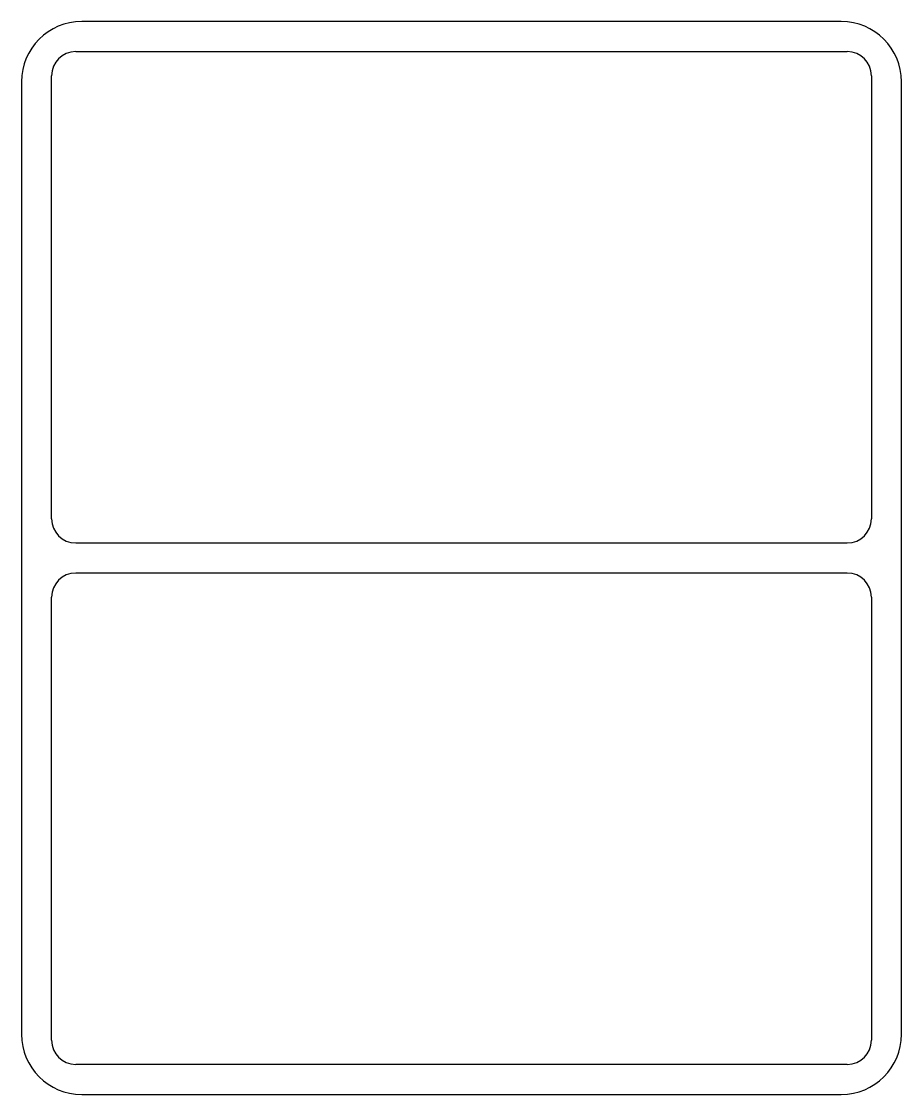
# Model space of a CAD drawing. Header units: metres. Extents: x 0 to 73, y 0 to 89.
import ezdxf

# ---------------------------------------------------------------- set-up
doc = ezdxf.new("R2010")
doc.units = ezdxf.units.M

msp = doc.modelspace()

# ---------------------------------------------------------------- linework, layer by layer
for p, q in [((68, 89), (5, 89)), ((4.5, 86.5), (68.5, 86.5)), ((0, 84), (0, 5)), ((2.5, 47.75), (2.5, 84.5)), ((70.5, 84.5), (70.5, 47.75)), ((73, 5), (73, 84)), ((4.5, 45.75), (68.5, 45.75)), ((68.5, 43.25), (4.5, 43.25)), ((2.5, 4.5), (2.5, 41.25)), ((70.5, 41.25), (70.5, 4.5)), ((0, 5), (0, 5)), ((68.5, 2.5), (4.5, 2.5)), ((5, 0), (68, 0)), ((5, 0), (5, 0))]:
    msp.add_line(p, q)
for centre, radius, start, end in [((5, 84), 5, 90, 180), ((68, 84), 5, 0, 90), ((4.5, 84.5), 2, 90, 180), ((68.5, 84.5), 2, 0, 90), ((4.5, 47.75), 2, 180, 270), ((68.5, 47.75), 2, 270, 0), ((4.5, 41.25), 2, 90, 180), ((68.5, 41.25), 2, 0, 90), ((5, 5), 5, 180, 270), ((4.5, 4.5), 2, 180, 270), ((68, 5), 5, 270, 0), ((68.5, 4.5), 2, 270, 0)]:
    msp.add_arc(centre, radius, start, end)

doc.saveas('drawing.dxf')
